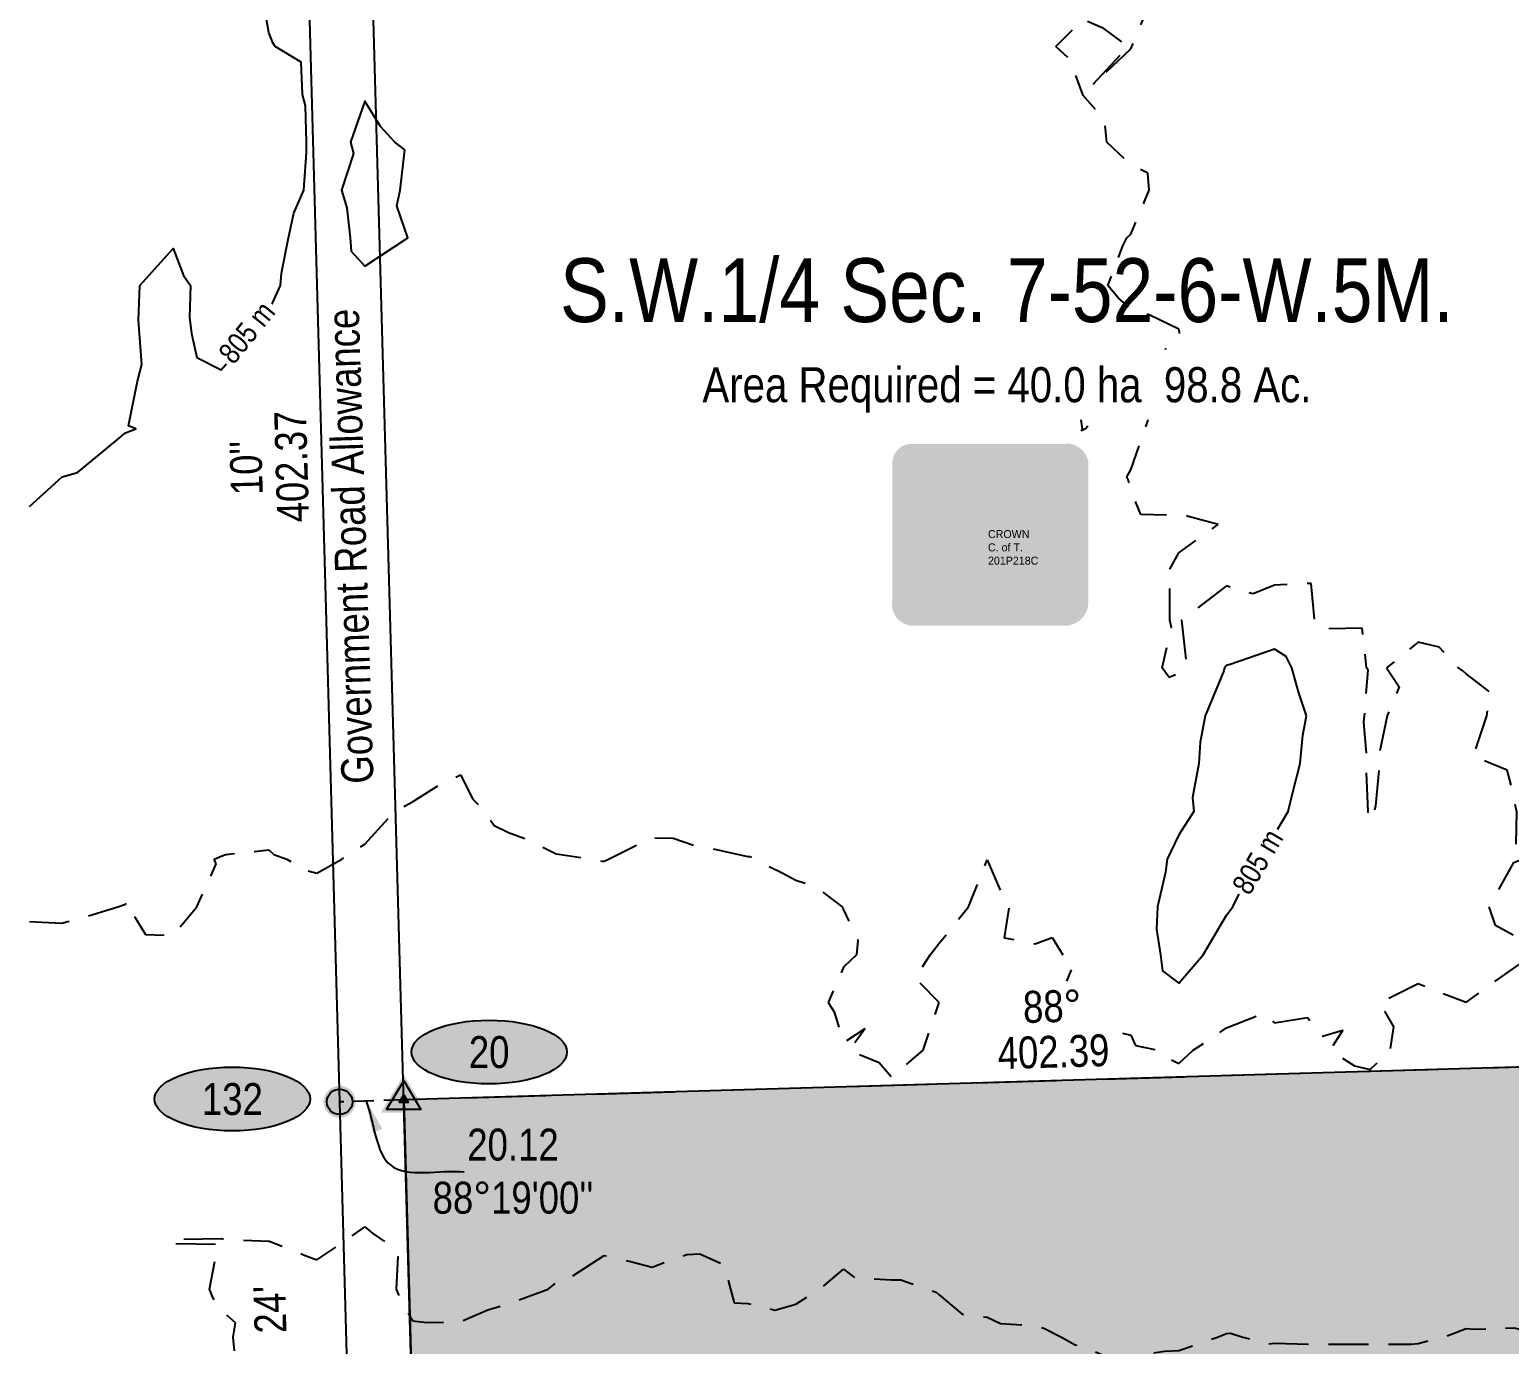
# Model space of a CAD drawing. Extents: x 637633 to 644092, y 5921573 to 5931294.
# Drawn here: x 640193 to 640656.9, y 5926810 to 5927222.3 of the extents above; entities that cross this region are included whole.
import ezdxf
from ezdxf.enums import TextEntityAlignment as Align

# ---------------------------------------------------------------- set-up
doc = ezdxf.new("R2018")
doc.units = 0
doc.header["$LTSCALE"] = 5
for name, pattern in [('DASHED2', [3.75, 2.5, -1.25]), ('foc-LSD', [8, 5, -3]), ('foc-TRAV', [1.875, 1.25, -0.625])]:
    doc.linetypes.add(name, pattern=pattern)
for name, color, linetype in [('AS-OWNER', 7, 'Continuous'), ('C-SYMBOL', 7, 'Continuous'), ('Contour_Line_Intermediate', 254, 'Continuous'), ('Contour_Line_Major', 254, 'Continuous'), ('FEATURE_LABEL', 7, 'Continuous'), ('L-AREAREQUIRED', 7, 'Continuous'), ('L-BD', 7, 'Continuous'), ('L-BD1', 253, 'Continuous'), ('L-MON', 1, 'Continuous'), ('L-ROAD-T', 7, 'Continuous'), ('L-SEC', 7, 'Continuous'), ('L-SECTION-LSD', 7, 'foc-LSD'), ('P-ELEVATION', 7, 'Continuous'), ('P-PROPOSED', 10, 'Continuous'), ('P-PROPOSED-H', 21, 'Continuous'), ('P-TRAV', 4, 'foc-TRAV')]:
    doc.layers.add(name, color=color, linetype=linetype)
doc.styles.add('100L', font='ARIALN.TTF', dxfattribs={"height": 11})
doc.styles.add('175L', font='ARIALN.TTF', dxfattribs={"height": 20})
doc.styles.add('80', font='ARIALN.TTF', dxfattribs={"height": 10})
doc.styles.add('80CG', font='ARIALN.TTF', dxfattribs={"height": 10})
doc.styles.add('80L', font='ARIALN.TTF', dxfattribs={"height": 10})
doc.styles.get("Standard").update_dxf_attribs({"font": 'ARIALN.TTF'})
doc.dimstyles.new('Compass 5 000', dxfattribs={"dimscale": 5, "dimtxt": 9, "dimasz": 2, "dimexe": 0.2, "dimexo": 0.0625, "dimgap": 0.5, "dimtad": 0, "dimtih": 1, "dimtoh": 1, "dimzin": 0, "dimdsep": 46, "dimtxsty": '80CG', "dimcen": 0.1, "dimse1": 1, "dimse2": 1, "dimclrd": 256, "dimclrt": 256, "dimaunit": 1, "dimadec": 4, "dimazin": 0, "dimtfac": 0.06, "dimtofl": 0, "dimtmove": 0, "dimatfit": 1, "dimfxl": 0.2, "dimtolj": 1, "dimtzin": 0, "dimlwd": -1, "dimarcsym": 0})

# ---------------------------------------------------------------- blocks, each defined once
blk = doc.blocks.new('*U48')
h = blk.add_hatch(color=255)
edge = h.paths.add_edge_path()
edge.add_line((-24, -28.5), (24, -28.5))
edge.add_arc((24, -22.5), 6, 270, 360)
edge.add_line((30, -22.5), (30, 21))
edge.add_arc((24, 21), 6, 0, 90)
edge.add_line((24, 27), (-24, 27))
edge.add_arc((-24, 21), 6, 90, 180)
edge.add_line((-30, 21), (-30, -22.5))
edge.add_arc((-24, -22.5), 6, 180, 270)
at = {"color": 14, "flags": 128}
blk.add_lwpolyline([(-24, -28.5, 3, 3, 0), (24, -28.5, 3, 3, 0.414214), (30, -22.5, 3, 3, 0), (30, 21, 3, 0, 0.414214), (24, 27, 0, 0, 0), (-24, 27, 0, 0, 0.414214), (-30, 21, 0, 0, 0), (-30, -22.5, 0, 3, 0.414214)], format="xyseb", close=True, dxfattribs=at)
at = {"color": 14, "lineweight": 30, "flags": 104}
blk.add_attdef('ENTER_TEXT', text='', height=10, dxfattribs=at).set_placement((0, 0), align=Align.MIDDLE_CENTER)
blk = doc.blocks.new('TRIA')
blk.add_hatch(color=255).paths.add_polyline_path([(-0.041, 1.521), (-1.475, -0.867), (1.392, -0.867)])
blk = doc.blocks.new('Hybrid_Point')
h = blk.add_hatch(color=4)
h.dxf.hatch_style = 1
h.paths.add_polyline_path([(-0.285, -0.15), (0, 0.325), (0.285, -0.15)])
at = {"color": 4}
for points in [[(-1.08, -0.6), (0, 1.2), (1.08, -0.6)], [(-0.285, -0.15), (0, 0.325), (0.285, -0.15)]]:
    blk.add_lwpolyline(points, close=True, dxfattribs=at)
blk.add_blockref('TRIA', (0.041, 0.067))
blk = doc.blocks.new('PLIA')
at = {"color": 255, "const_width": 1}
blk.add_lwpolyline([(-0.5, 0, 1), (0.5, 0, 1)], format="xyb", close=True, dxfattribs=at)
blk = doc.blocks.new('PLIAA')
blk.add_blockref('PLIA', (0, 0))
blk = doc.blocks.new('PLIB')
at = {"color": 1}
blk.add_circle((0, 0), 0.8, dxfattribs=at)
blk = doc.blocks.new('PLIBB')
blk.add_blockref('PLIB', (0, 0))
blk = doc.blocks.new('PLICC')
for name in ['PLIAA', 'PLIBB']:
    blk.add_blockref(name, (0, 0))
blk = doc.blocks.new('PLI')
blk.add_blockref('PLICC', (0, 0))
blk = doc.blocks.new('we')
at = {"layer": 'P-ELEVATION'}
h = blk.add_hatch(color=111, dxfattribs=at)
h.dxf.hatch_style = 1
edge = h.paths.add_edge_path()
edge.add_ellipse((0, 0), major_axis=(-24.38, 0), ratio=0.410256, start_angle=0, end_angle=360)
at = {"layer": 'P-ELEVATION', "color": 7, "flags": 128}
blk.add_lwpolyline([(0, 0, 12.5, 0, 0), (-12.42, -6.43, 0, 0, 0)], format="xyseb", dxfattribs=at)
at = {"layer": 'P-ELEVATION', "color": 7}
blk.add_ellipse((0, 0), major_axis=(-24.38, 0), ratio=0.410256, dxfattribs=at)
at = {"layer": 'P-ELEVATION', "style": '80'}
blk.add_attdef('ELEVATION', text='', height=10, dxfattribs=at).set_placement((0, 0), align=Align.MIDDLE_CENTER)

msp = doc.modelspace()

# ---------------------------------------------------------------- hatches: boundary and pattern name
at = {"layer": 'P-PROPOSED-H'}
h = msp.add_hatch(color=256, dxfattribs=at)
h.dxf.hatch_style = 1
h.paths.add_polyline_path([(641528.351, 5926520.306), (641930.638, 5926532.197), (641906.784, 5927335.835), (641424.044, 5927321.72), (641412.367, 5927723.623), (641091.356, 5927714.281), (641102.925, 5927312.331), (640700.997, 5927300.58), (640712.387, 5926898.548), (640310.281, 5926886.7), (640321.49, 5926484.634), (640343.91, 5925680.441), (640365.876, 5924877.148), (641978.387, 5924924.915), (641966.448, 5925326.738), (641563.531, 5925314.752), (641551.805, 5925716.53), (641547.704, 5925857.074), (641417.101, 5925807.14), (641318.468, 5925728.64), (641312.206, 5925736.51), (641412.056, 5925815.978), (641547.393, 5925867.722)])
h.paths.add_polyline_path([(640923.819, 5926542.314), (640920.19, 5926606.961), (640988.628, 5926831.455), (641000.161, 5926856.123), (641001.342, 5926884.686), (641062.461, 5927122.811), (641083.247, 5927266.236), (641125.161, 5927285.375), (641133.099, 5927308.79), (641131.908, 5927327.047), (641103.73, 5927378.641), (641122.78, 5927423.488), (641236.683, 5927448.491), (641240.52, 5927454.383), (641343.598, 5927472.946), (641346.538, 5927421.04), (641380.934, 5927418.394), (641367.044, 5927390.282), (641365.721, 5927380.03), (641380.934, 5927367.462), (641370.02, 5927328.436), (641382.257, 5927227.232), (641380.934, 5927190.191), (641390.539, 5927151.679), (641389.202, 5927036.732), (641404.448, 5926966.033), (641409.21, 5926902.468), (641405.108, 5926824.128), (641409.046, 5926801.252), (641416.192, 5926801.639), (641426.386, 5926487.35), (641385.723, 5926440.202), (641349.442, 5926376.671), (641288.594, 5926388.965), (641235.678, 5926420.715)], flags=16)

# ---------------------------------------------------------------- linework, layer by layer
at = {"layer": 'Contour_Line_Intermediate', "linetype": 'DASHED2', "flags": 128}
for points, elevation in [([(640535.53, 5926907.596), (640538.194, 5926907.037), (640539.676, 5926903.743), (640546.902, 5926902.262), (640550.444, 5926899.508), (640553.203, 5926898.144), (640557.738, 5926902.262), (640568.212, 5926909.294), (640579.846, 5926913.88), (640583.22, 5926910.864), (640593.555, 5926912.582), (640598.229, 5926906.711), (640604.598, 5926908.623), (640600.692, 5926902.262), (640608.35, 5926897.383), (640613.238, 5926896.269), (640619.51, 5926902.262), (640620.611, 5926909.624), (640616.307, 5926917.248), (640628.246, 5926923.255), (640632.451, 5926921.447), (640643.255, 5926917.345), (640643.483, 5926917.476), (640658.264, 5926928.039), (640664.473, 5926932.235), (640673.273, 5926945.789), (640673.927, 5926947.221), (640673.889, 5926947.838), (640673.273, 5926950.618), (640671.908, 5926947.221), (640658.264, 5926938.235), (640652.48, 5926941.446), (640650.512, 5926947.221), (640658.264, 5926961.172), (640660.947, 5926962.208), (640658.898, 5926962.842), (640659.193, 5926977.194), (640658.937, 5926977.867), (640658.264, 5926982.124), (640656.205, 5926990.124), (640650.996, 5926992.181), (640645.576, 5926994.498), (640649.748, 5927007.167), (640650.73, 5927014.63), (640643.255, 5927020.299), (640642.303, 5927021.203), (640640.863, 5927022.153), (640634.824, 5927028.721), (640628.246, 5927030.238), (640618.312, 5927022.153), (640622.302, 5927016.217), (640618.532, 5927007.167), (640616.03, 5926994.969), (640616.188, 5926992.181), (640614.93, 5926978.883), (640614.491, 5926977.194), (640613.238, 5926974.368), (640612.199, 5926976.158), (640612.537, 5926977.194), (640611.945, 5926990.89), (640612.326, 5926992.181), (640611.235, 5927005.166), (640611.428, 5927007.167), (640612.578, 5927021.495), (640612.089, 5927022.153), (640610.749, 5927034.655), (640598.229, 5927034.314), (640597.299, 5927036.211), (640595.799, 5927037.139), (640594.757, 5927048.659), (640583.22, 5927048.117), (640576.493, 5927045.409), (640568.212, 5927047.857), (640554.053, 5927037.139), (640555.47, 5927024.417), (640553.715, 5927022.153), (640553.203, 5927020.383), (640550.168, 5927019.124), (640547.981, 5927022.153), (640550.911, 5927034.851), (640550.439, 5927037.139), (640550.351, 5927049.279), (640549.811, 5927052.126), (640553.203, 5927058.259), (640565.515, 5927067.112), (640555.89, 5927069.795), (640553.203, 5927070.026), (640541.346, 5927070.259), (640538.194, 5927077.7), (640537.379, 5927081.285), (640536.952, 5927082.099), (640538.194, 5927084.282), (640542.625, 5927097.085), (640544.851, 5927103.732), (640538.916, 5927112.072), (640553.203, 5927126.272), (640553.555, 5927127.057), (640553.461, 5927127.314), (640553.203, 5927128.424), (640543.977, 5927132.832), (640538.194, 5927134.723), (640534.284, 5927138.139), (640531.007, 5927142.044), (640535.664, 5927154.505), (640536.906, 5927157.03), (640538.194, 5927158.156), (640543.91, 5927172.017), (640543.479, 5927177.294), (640538.194, 5927179.989), (640534.551, 5927183.365), (640530.699, 5927187.003), (640530.004, 5927193.811), (640523.185, 5927201.79), (640523.111, 5927201.915), (640523.101, 5927201.99), (640519.147, 5927212.943), (640514.702, 5927216.976), (640523.185, 5927225.548), (640529.221, 5927223.003), (640537.287, 5927216.976), (640526.082, 5927204.882), (640538.194, 5927216.304), (640538.536, 5927216.976), (640538.682, 5927217.462), (640544.749, 5927231.962), (640553.203, 5927243.894), (640555.776, 5927246.948), (640556.286, 5927250.026), (640554.393, 5927261.935), (640553.945, 5927262.676), (640553.203, 5927263.604), (640549.212, 5927261.935), (640541.175, 5927249.925), (640539.339, 5927246.948), (640538.194, 5927246.55), (640537.422, 5927246.179), (640537.835, 5927246.948), (640534.971, 5927258.716), (640534.965, 5927261.935), (640535.941, 5927274.673), (640536.293, 5927276.921), (640535.38, 5927289.098), (640533.236, 5927291.908), (640527.835, 5927296.551), (640526.699, 5927306.894), (640530.945, 5927314.642), (640523.359, 5927321.881), (640523.622, 5927322.317), (640523.185, 5927322.187), (640521.789, 5927335.473), (640520.925, 5927336.866), (640523.185, 5927338.604), (640525.885, 5927339.563), (640538.194, 5927338.852), (640548.437, 5927351.853), (640553.203, 5927358.055), (640563.186, 5927366.839), (640564.09, 5927377.71), (640562.239, 5927381.826)], 803.778), ([(641132.34, 5925085.391), (641123.534, 5925086.36), (641122.171, 5925087.552), (641120.831, 5925088.913), (641113.446, 5925093.827), (641108.525, 5925098.891), (641106.491, 5925101.869), (641106.269, 5925103.9), (641107.965, 5925118.326), (641108.048, 5925118.886), (641105.034, 5925130.387), (641104.407, 5925133.873), (641101.576, 5925141.92), (641093.516, 5925147.643), (641092.602, 5925147.946), (641092.417, 5925148.859), (641085.749, 5925156.089), (641080.247, 5925163.845), (641080.312, 5925165.647), (641078.508, 5925165.622), (641069.922, 5925170.259), (641064.098, 5925178.831), (641064.13, 5925179.461), (641063.499, 5925179.528), (641055.711, 5925186.041), (641049.221, 5925193.818), (641049.108, 5925194.434), (641048.49, 5925194.561), (641041.694, 5925202.018), (641037.151, 5925208.804), (641036.211, 5925211.53), (641033.482, 5925212.805), (641027.975, 5925218.292), (641027.044, 5925223.791), (641026.72, 5925232.026), (641018.473, 5925237.428), (641017.369, 5925237.674), (641017.344, 5925238.777), (641012.253, 5925247.553), (641011.608, 5925253.764), (641011.993, 5925262.279), (641003.464, 5925268.099), (641002.938, 5925268.226), (641002.939, 5925268.749), (640997.32, 5925277.601), (640996.963, 5925283.736), (640997.548, 5925292.815), (640995.3, 5925298.722), (640994.566, 5925304.823), (640988.455, 5925308.029), (640984.364, 5925309.623), (640984.088, 5925313.709), (640979.707, 5925319.959), (640979.964, 5925328.695), (640980.534, 5925335.772), (640980.289, 5925343.682), (640981.787, 5925352.01), (640980.825, 5925358.668), (640980.158, 5925365.369), (640979.014, 5925373.654), (640978.716, 5925378.916), (640979.018, 5925388.64), (640978.641, 5925393.827), (640973.447, 5925403.353), (640973.257, 5925403.437), (640973.24, 5925403.627), (640963.884, 5925409.065), (640963.596, 5925418.613), (640962.539, 5925422.708), (640962.544, 5925433.6), (640962.878, 5925438.032), (640962.773, 5925448.586), (640963.028, 5925453.169), (640963.2, 5925463.573), (640966.439, 5925471.56), (640965.985, 5925478.559), (640973.22, 5925493.318), (640973.188, 5925493.545), (640973.447, 5925494.001), (640981.556, 5925508.531), (640988.455, 5925516.852), (641001.489, 5925523.518), (640995.911, 5925530.963), (640988.455, 5925527.848), (640980.386, 5925530.446), (640973.447, 5925534.413), (640970.12, 5925535.182), (640965.195, 5925538.504), (640959.771, 5925539.836), (640958.438, 5925540.9), (640947.778, 5925542.846), (640944.401, 5925553.491), (640944.193, 5925554.253), (640943.429, 5925557.919), (640939.4, 5925564.454), (640938.28, 5925568.477), (640934.676, 5925574.723), (640928.421, 5925580.11), (640927.225, 5925582.27), (640926.952, 5925583.464), (640923.813, 5925593.849), (640923.862, 5925598.449), (640923.798, 5925608.82), (640922.955, 5925613.436), (640922.501, 5925622.511), (640919.252, 5925628.422), (640917.341, 5925632.346), (640913.412, 5925638.904), (640909.525, 5925639.527), (640898.403, 5925638.48), (640897.495, 5925642.501), (640895.842, 5925643.409), (640894.745, 5925654.743), (640883.394, 5925656.264), (640882.366, 5925657.368), (640879.062, 5925658.395), (640875.684, 5925665.682), (640868.386, 5925666.105), (640865.325, 5925670.326), (640860.742, 5925673.382), (640859.85, 5925679.845), (640853.377, 5925683.442), (640846.458, 5925681.459), (640838.368, 5925681.732), (640834.156, 5925684.162), (640829.902, 5925688.368), (640825.483, 5925690.489), (640823.36, 5925690.295), (640811.326, 5925691.339), (640808.351, 5925691.602), (640794.917, 5925689.94), (640793.342, 5925689.964), (640780.775, 5925690.806), (640778.334, 5925691.476), (640770.696, 5925695.728), (640763.325, 5925696.417), (640754.46, 5925694.502), (640748.316, 5925694.939), (640743.315, 5925698.361), (640736.507, 5925703.354), (640734.798, 5925704.842), (640733.307, 5925706.777), (640729.046, 5925703.354), (640723.887, 5925693.947), (640719.415, 5925688.368), (640718.299, 5925687.325), (640717.255, 5925687.326), (640717.483, 5925688.368), (640715.352, 5925700.411), (640715.56, 5925703.354), (640718.299, 5925715.668), (640720.392, 5925718.34), (640718.721, 5925718.762), (640718.299, 5925718.867), (640707.502, 5925722.546), (640703.29, 5925727.545), (640698.791, 5925728.834), (640694.21, 5925733.326), (640691.126, 5925736.167), (640688.281, 5925738.951), (640682.063, 5925742.105), (640673.273, 5925744.326), (640670.97, 5925746.014), (640670.712, 5925748.313), (640666.354, 5925756.392), (640665.404, 5925763.299), (640663.857, 5925768.884), (640661.628, 5925778.286), (640662.155, 5925782.171), (640659.067, 5925793.272), (640659.7, 5925794.706), (640658.264, 5925806.654), (640658.13, 5925808.125), (640658.155, 5925808.259), (640658.264, 5925808.409), (640670.892, 5925823.244), (640673.273, 5925827.285), (640679.574, 5925838.231), (640680.04, 5925844.988), (640673.579, 5925853.217), (640673.453, 5925853.398), (640673.273, 5925853.563), (640663.434, 5925858.381), (640658.264, 5925859.119), (640651.22, 5925861.17), (640643.255, 5925862.461), (640631.11, 5925856.076), (640628.246, 5925855.053), (640616.699, 5925856.673), (640622.229, 5925868.204), (640623.981, 5925878.931), (640626.304, 5925883.19), (640628.246, 5925888.689), (640633.617, 5925898.177), (640633.983, 5925903.904), (640633.401, 5925913.163), (640635.102, 5925920.008), (640631.795, 5925928.149), (640632.78, 5925932.676), (640636.864, 5925943.135), (640636.986, 5925951.862), (640640.266, 5925958.122), (640637.232, 5925967.095), (640637.699, 5925973.108), (640636.556, 5925981.406), (640637.006, 5925988.095), (640638.216, 5925998.05), (640637.751, 5926003.081), (640635.07, 5926009.895), (640632.515, 5926018.068), (640632.785, 5926022.599), (640628.246, 5926029.786), (640626.844, 5926031.654), (640627.032, 5926033.053), (640623.053, 5926042.855), (640623.206, 5926048.04), (640622.582, 5926057.371), (640622.41, 5926063.026), (640622.265, 5926072.04), (640622.109, 5926078.013), (640621.253, 5926086.016), (640621.089, 5926092.999), (640623.032, 5926102.779), (640622.618, 5926107.986), (640628.246, 5926116.984), (640632.674, 5926122.972), (640638.6, 5926133.311), (640634.907, 5926137.958), (640631.312, 5926141.019), (640628.246, 5926144.626), (640624.844, 5926149.547), (640622.398, 5926152.944), (640620.899, 5926160.595), (640615.804, 5926167.931), (640614.646, 5926169.337), (640613.238, 5926170.618), (640609.23, 5926178.915), (640607.728, 5926182.917), (640604.493, 5926189.172), (640600.708, 5926197.904), (640599.703, 5926199.376), (640598.229, 5926205.633), (640595.094, 5926209.76), (640593.701, 5926212.89), (640591.311, 5926220.969), (640592.155, 5926227.877), (640595.953, 5926240.59), (640597.369, 5926242.863), (640598.229, 5926247.628), (640600.543, 5926257.849), (640601.523, 5926261.138), (640598.229, 5926270.554), (640597.996, 5926272.603), (640597.932, 5926272.835), (640595.981, 5926285.577), (640591.893, 5926287.822), (640589.281, 5926293.873), (640583.22, 5926296.929), (640580.291, 5926299.884), (640571.402, 5926302.808), (640569.95, 5926304.544), (640568.212, 5926316.048), (640568.028, 5926317.611), (640567.844, 5926317.795), (640563.177, 5926327.753), (640560.052, 5926332.781), (640555.673, 5926335.247), (640553.203, 5926336.632), (640543.562, 5926338.141), (640544.355, 5926347.768), (640549.043, 5926358.6), (640551.431, 5926362.753), (640553.203, 5926363.633), (640556.072, 5926365.619), (640568.212, 5926372.296), (640573.758, 5926377.74), (640575.51, 5926385.028), (640579.328, 5926392.726), (640575.834, 5926400.338), (640573.951, 5926407.713), (640573.052, 5926412.547), (640568.212, 5926421.495), (640567.848, 5926422.335), (640567.71, 5926422.699), (640561.884, 5926431.367), (640556.794, 5926437.686), (640555.567, 5926440.046), (640553.203, 5926441.014), (640544.857, 5926444.338), (640538.194, 5926445.295), (640526.854, 5926441.349), (640523.185, 5926442.31), (640517.204, 5926446.699), (640513.9, 5926452.672), (640511.134, 5926455.625), (640508.177, 5926457.871), (640503.456, 5926462.945), (640497.706, 5926467.658), (640495.767, 5926470.253), (640493.168, 5926472.238), (640488.138, 5926477.622), (640480.544, 5926482.644), (640479.438, 5926483.921), (640478.159, 5926484.653), (640468.164, 5926482.644), (640463.151, 5926481.962), (640461.829, 5926481.325), (640448.142, 5926479.122), (640438.607, 5926467.658), (640433.261, 5926452.8), (640433.197, 5926452.672), (640433.133, 5926452.375), (640432.256, 5926451.796), (640418.125, 5926446.776), (640417.188, 5926451.737), (640416.94, 5926452.672), (640411.944, 5926461.487), (640408.616, 5926467.658), (640406.815, 5926471.351), (640403.116, 5926472.829), (640396.506, 5926476.044), (640388.107, 5926479.363), (640386.528, 5926481.068), (640386.013, 5926482.644), (640381.991, 5926491.524), (640379.905, 5926497.631), (640379.177, 5926503.7), (640373.772, 5926512.617), (640373.799, 5926513.318), (640373.098, 5926513.872), (640369.342, 5926523.853), (640362.579, 5926527.604), (640361.917, 5926531.426), (640358.09, 5926534.444), (640349.212, 5926533.725), (640343.081, 5926534.604), (640338.714, 5926538.229), (640328.072, 5926539.804), (640315.056, 5926529.593), (640316.15, 5926542.59), (640314.977, 5926544.5), (640313.064, 5926545.835), (640305.633, 5926550.158), (640309.492, 5926557.577), (640306.304, 5926565.813), (640308.368, 5926572.562), (640313.064, 5926584.567), (640322.206, 5926587.549), (640328.072, 5926588.949), (640328.485, 5926587.96), (640330.69, 5926587.549), (640336.023, 5926580.501), (640343.081, 5926582.243), (640349.576, 5926587.549), (640358.09, 5926594.764), (640361.632, 5926602.535), (640361.529, 5926605.969), (640359.763, 5926617.522), (640359.836, 5926619.266), (640358.09, 5926620.026), (640354.53, 5926628.953), (640352.052, 5926632.508), (640350.538, 5926639.954), (640343.081, 5926643.883), (640341.032, 5926645.448), (640339.04, 5926647.495), (640335.64, 5926655.051), (640328.072, 5926656.403), (640316.11, 5926650.537), (640313.064, 5926653.747), (640307.212, 5926656.638), (640306.366, 5926662.481), (640304.842, 5926669.259), (640302.515, 5926677.468), (640302.167, 5926681.573), (640298.055, 5926685.956), (640294.786, 5926689.189), (640293.17, 5926692.453), (640289.294, 5926698.691), (640285.035, 5926707.44), (640284.665, 5926709.056), (640283.046, 5926711.531), (640276.784, 5926716.173), (640271.592, 5926722.426), (640270.524, 5926724.909), (640268.037, 5926732.422), (640266.654, 5926736.03), (640266.321, 5926737.413), (640260.122, 5926744.495), (640260.064, 5926752.399), (640262.299, 5926761.655), (640261.823, 5926767.386), (640268.037, 5926780.371), (640268.666, 5926782.372), (640268.8, 5926783.133), (640268.037, 5926786.951), (640264.696, 5926794.021), (640264.734, 5926797.357), (640257.777, 5926802.099), (640256.823, 5926812.344), (640257.498, 5926816.807), (640253.029, 5926820.933), (640250.407, 5926824.713), (640249.405, 5926827.33), (640252.102, 5926841.392), (640238.02, 5926841.62), (640237.637, 5926841.935), (640237.651, 5926842.317), (640238.02, 5926843.449), (640238.73, 5926843.026), (640253.029, 5926843.259), (640253.755, 5926843.043), (640268.037, 5926842.419), (640268.145, 5926842.424), (640268.373, 5926842.317), (640278.877, 5926838.155), (640283.046, 5926836.578), (640291.687, 5926842.317), (640298.055, 5926846.866), (640300.555, 5926844.813), (640304.296, 5926842.317), (640308.381, 5926837.642), (640307.913, 5926827.33), (640309.364, 5926823.636), (640313.064, 5926817.432), (640317.618, 5926816.892), (640328.072, 5926817.209), (640336.615, 5926820.875), (640343.081, 5926822.813), (640355.524, 5926827.33), (640358.09, 5926829.524), (640360.574, 5926829.811), (640373.098, 5926837.974), (640381.762, 5926835.982), (640388.107, 5926834.299), (640399.064, 5926838.272), (640403.116, 5926838.494), (640410.767, 5926834.97), (640412.752, 5926827.33), (640413.889, 5926823.102), (640418.125, 5926822.924), (640426.574, 5926820.781), (640433.133, 5926822.667), (640440.757, 5926827.33), (640448.142, 5926833.637), (640451.73, 5926830.913), (640463.151, 5926830.288), (640466.129, 5926830.304), (640474.661, 5926827.33), (640477.213, 5926826.385), (640478.159, 5926825.564), (640485.322, 5926819.496), (640493.168, 5926818.575), (640497.382, 5926816.552), (640508.177, 5926815.924), (640510.965, 5926815.129), (640516.408, 5926812.344), (640520.699, 5926809.861), (640523.185, 5926809.42), (640531.593, 5926805.752), (640538.194, 5926806.396), (640548.753, 5926807.901), (640553.203, 5926808.104), (640565.306, 5926812.344), (640568.212, 5926813.472), (640569.416, 5926813.547), (640573.298, 5926812.344), (640581.12, 5926810.247), (640583.22, 5926810.391), (640595.904, 5926810.023), (640598.229, 5926810.166), (640611.043, 5926810.153), (640613.238, 5926810.134), (640626.07, 5926810.171), (640628.246, 5926810.369), (640636.333, 5926812.344), (640643.255, 5926814.983), (640645.703, 5926814.789), (640658.264, 5926815.257), (640660.622, 5926814.7), (640671.102, 5926812.344), (640673.004, 5926812.075), (640673.273, 5926812.131), (640677.36, 5926812.344), (640688.281, 5926812.8), (640690.006, 5926814.066), (640703.29, 5926823.267), (640707.68, 5926827.33), (640718.299, 5926841.873), (640718.686, 5926842.317), (640718.878, 5926842.896), (640724.486, 5926857.303), (640726.723, 5926865.715), (640724.344, 5926872.29), (640730.511, 5926884.483), (640730.519, 5926887.276), (640729.93, 5926898.889), (640730.408, 5926902.262), (640724.342, 5926908.297), (640718.299, 5926915.725), (640717.458, 5926916.41), (640717.248, 5926917.248), (640715.983, 5926929.923), (640716.521, 5926932.235), (640715.177, 5926944.104), (640715.563, 5926947.221), (640713.808, 5926957.724), (640714.364, 5926962.208), (640713.625, 5926972.528), (640713.354, 5926977.194), (640714.985, 5926988.873), (640714.99, 5926992.181), (640714.018, 5927002.894), (640713.591, 5927007.167), (640709.634, 5927013.502), (640708.241, 5927022.153), (640707.578, 5927026.435), (640707.877, 5927037.139), (640709.456, 5927043.297), (640708.938, 5927052.126), (640711.938, 5927060.761), (640710.051, 5927067.112), (640713.295, 5927077.103), (640713.665, 5927082.099), (640718.299, 5927089.955), (640721.194, 5927097.085), (640721.041, 5927099.823), (640719.008, 5927112.072), (640718.932, 5927112.703), (640718.299, 5927115.585), (640706.692, 5927115.469), (640703.29, 5927117.696), (640701.763, 5927125.533), (640701.419, 5927127.057), (640701.076, 5927133.232)], 802.778), ([(640192.994, 5926942.665), (640202.955, 5926942.182), (640208.003, 5926943.386), (640220.675, 5926947.221), (640223.011, 5926948.137), (640224.461, 5926948.67), (640223.998, 5926947.221), (640229.343, 5926938.557), (640238.02, 5926938.325), (640245.432, 5926947.221), (640251.512, 5926960.693), (640250.837, 5926962.208), (640253.029, 5926963.091), (640254.51, 5926963.688), (640268.037, 5926965.078), (640269.521, 5926963.689), (640273.674, 5926962.208), (640279.599, 5926958.767), (640283.046, 5926957.837), (640290.9, 5926962.208), (640298.055, 5926966.943), (640307.444, 5926977.194), (640313.064, 5926980.215), (640321.346, 5926985.465), (640328.072, 5926988.59), (640331.945, 5926981.061), (640335.652, 5926977.194), (640338.602, 5926972.722), (640343.081, 5926970.553), (640349.188, 5926968.306), (640358.09, 5926963.821), (640359.548, 5926963.664), (640368.962, 5926962.208), (640372.483, 5926961.593), (640373.098, 5926961.599), (640374.418, 5926962.208), (640388.107, 5926968.946), (640394.711, 5926968.803), (640403.116, 5926965.944), (640406.542, 5926965.629), (640418.125, 5926963.024), (640418.978, 5926963.06), (640419.842, 5926962.208), (640428.871, 5926957.952), (640433.133, 5926955.65), (640439.423, 5926953.502), (640447.673, 5926947.221), (640447.814, 5926946.894), (640448.142, 5926946.332), (640452.646, 5926936.733), (640452.237, 5926932.235), (640448.142, 5926928.342), (640443.267, 5926917.248), (640445.169, 5926914.281), (640448.142, 5926904.654), (640454.956, 5926909.066), (640450.005, 5926902.262), (640459.352, 5926898.469), (640463.151, 5926893.93), (640473.125, 5926902.262), (640478.149, 5926917.239), (640478.101, 5926917.248), (640470.728, 5926924.815), (640475.26, 5926932.235), (640478.159, 5926935.855), (640487.307, 5926947.221), (640493.168, 5926962.005), (640497.61, 5926951.657), (640499.979, 5926947.221), (640498.5, 5926937.56), (640508.177, 5926935.675), (640513.548, 5926937.598), (640516.831, 5926932.235), (640520.075, 5926929.129), (640518.043, 5926923.905)], 803.778)]:
    msp.add_lwpolyline(points, dxfattribs=dict(at, elevation=elevation))
at = {"layer": 'Contour_Line_Intermediate', "linetype": 'DASHED2', "elevation": 803.778, "flags": 128}
msp.add_lwpolyline([(640536.986, 5927112.072), (640530.064, 5927103.954), (640523.949, 5927097.085), (640523.185, 5927096.672), (640522.581, 5927096.482), (640523.015, 5927097.085), (640521.173, 5927110.061), (640520.153, 5927112.072), (640523.185, 5927117.781), (640532.569, 5927121.442)], close=True, dxfattribs=at)
at = {"layer": 'Contour_Line_Major', "elevation": 804.778, "flags": 128}
msp.add_lwpolyline([(640192.994, 5927072.787), (640203.221, 5927082.099), (640208.003, 5927083.415), (640215.603, 5927089.688), (640223.011, 5927095.86), (640226.308, 5927097.085), (640224.013, 5927098.084), (640226.809, 5927112.072), (640228.223, 5927117.276), (640227.46, 5927127.057), (640227.176, 5927131.216), (640227.553, 5927142.044), (640238.02, 5927153.628), (640241.217, 5927145.236), (640243.455, 5927142.044), (640243.138, 5927132.169), (640243.751, 5927127.057), (640245.411, 5927119.452), (640253.029, 5927115.648), (640262.95, 5927127.057), (640268.037, 5927133.999), (640271.659, 5927142.044), (640271.938, 5927145.94), (640274.168, 5927157.03), (640275.819, 5927164.801), (640278.918, 5927172.017), (640279.773, 5927183.735), (640279.774, 5927187.003), (640279.465, 5927198.414), (640278.533, 5927201.99), (640278.135, 5927212.072), (640270.015, 5927216.976), (640269.218, 5927218.154), (640268.037, 5927221.36), (640266.402, 5927230.329)], dxfattribs=at)
for points in [[(640310.632, 5927184.575), (640307.525, 5927187.003), (640302.943, 5927191.884), (640298.055, 5927199.846), (640293.595, 5927187.003), (640294.496, 5927183.45), (640290.783, 5927172.017), (640292.411, 5927166.382), (640293.528, 5927157.03), (640293.834, 5927152.816), (640298.055, 5927148.141), (640311.565, 5927157.03), (640308.137, 5927167.098), (640309.171, 5927172.017)], [(640593.244, 5927007.167), (640590.756, 5927014.691), (640588.645, 5927022.153), (640586.863, 5927025.791), (640583.22, 5927028.044), (640569.347, 5927023.287), (640568.212, 5927022.943), (640567.599, 5927022.153), (640567.35, 5927021.294), (640561.454, 5927007.167), (640559.886, 5926998.854), (640559.485, 5926992.181), (640557.571, 5926981.557), (640557.952, 5926977.194), (640553.203, 5926969.837), (640549.577, 5926962.208), (640549.072, 5926958.082), (640546.513, 5926947.221), (640546.24, 5926940.269), (640547.482, 5926932.235), (640548.134, 5926927.175), (640553.203, 5926923.268), (640560.829, 5926932.235), (640568.212, 5926944.649), (640570.138, 5926947.221), (640572.082, 5926951.087), (640578.175, 5926962.208), (640583.22, 5926969.935), (640587.493, 5926977.194), (640588.835, 5926982.8), (640591.3, 5926992.181), (640592.107, 5927001.054)]]:
    msp.add_lwpolyline(points, close=True, dxfattribs=at)
at = {"layer": 'L-SEC'}
for p, q in [((640278.967, 5927288.24), (640301.387, 5926484.04)), ((640321.49, 5926484.634), (640299.07, 5927288.828))]:
    msp.add_line(p, q, dxfattribs=at)
at = {"layer": 'L-SECTION-LSD', "flags": 128}
msp.add_lwpolyline([(641114.495, 5926910.365), (640310.281, 5926886.7)], dxfattribs=at)
at = {"layer": 'P-TRAV', "flags": 128}
msp.add_lwpolyline([(640310.281, 5926886.7), (640290.178, 5926886.108)], dxfattribs=at)

# ---------------------------------------------------------------- block references
at = {"layer": 'AS-OWNER', "color": 3}
ref = msp.add_blockref('*U48', (640493.41, 5927065.384), dxfattribs=at)
lines = msp.add_mtext('CROWN\\PC. of T.\\P201P218C', dxfattribs={"layer": '0', "color": 14, "insert": (640493.41, 5927065.384), "char_height": 2.5, "attachment_point": 1})
ref.add_attrib('ENTER_TEXT', '', (640493.41, 5927065.384), dxfattribs={"flags": 104}).embed_mtext(lines)
at = {"layer": 'L-MON', "xscale": 0.999724, "yscale": 0.999724, "zscale": 0.999724}
for p, values in [((640337.055, 5926901.714), {'ELEVATION': '20'}), ((640256.549, 5926886.993), {'ELEVATION': '132'})]:
    msp.add_blockref('we', p, dxfattribs=at).add_auto_attribs(values)
at = {"layer": 'L-MON'}
for name, p, xscale, yscale, zscale in [('Hybrid_Point', (640310.281, 5926886.7), 4.998619999999975, 4.998619999999975, 4.998619999999975), ('PLI', (640290.178, 5926886.108), 4.998619999999995, 4.998619999999995, 4.998619999999995)]:
    msp.add_blockref(name, p, dxfattribs=dict(at, xscale=xscale, yscale=yscale, zscale=zscale))

# ---------------------------------------------------------------- texts
at = {"layer": 'C-SYMBOL', "color": 3, "insert": (640499.336, 5927150.613), "char_height": 20, "width": 280.13643, "attachment_point": 2, "style": '175L'}
msp.add_mtext('S.W.1/4 Sec. 7-52-6-W.5M.', dxfattribs=at)
at = {"layer": 'L-BD', "style": '80L'}
for s, p in [('402.37', (640275.124, 5927085.292)), ("10''", (640260.883, 5927084.895)), ("24'", (640268.241, 5926820.965))]:
    msp.add_text(s, height=9.9972, rotation=91.5969, dxfattribs=at).set_placement(p, align=Align.MIDDLE)
at = {"layer": 'L-BD', "insert": (640344.518, 5926877.703), "char_height": 9.99724, "width": 50.66735, "attachment_point": 2, "style": '80L'}
msp.add_mtext("20.12 88°19'00''", dxfattribs=at)
at = {"layer": 'L-BD1', "style": '80L'}
for s, p in [('88°', (640513.535, 5926916.083)), ('402.39', (640513.955, 5926901.843))]:
    msp.add_text(s, height=9.9972, rotation=1.6877, dxfattribs=at).set_placement(p, align=Align.MIDDLE)
at = {"layer": 'L-ROAD-T', "style": '80L'}
msp.add_text('Government Road Allowance', height=10, rotation=91.78236, dxfattribs=at).set_placement((640293.503, 5927060.303), align=Align.MIDDLE_CENTER)

# ---------------------------------------------------------------- leaders
at = {"layer": 'L-BD', "path_type": 1}
msp.add_leader([(640298.509, 5926886.354), (640306.182, 5926866.209), (640329.183, 5926864.193)], dimstyle='Compass 5 000', override={"dimgap": 0.5, "dimtad": 0}, dxfattribs=at)

# ---------------------------------------------------------------- next in the draw order: texts
at = {"layer": 'FEATURE_LABEL', "color": 7, "char_height": 6.7129, "width": 21.52186, "attachment_point": 1, "bg_fill": 3, "box_fill_scale": 1.15, "bg_fill_color": 256, "bg_fill_true_color": 256, "bg_fill_transparency": 0}
for insert, rotation in [((640251.721, 5927121.18), 51.08412), ((640569.581, 5926953.934), 59.47004)]:
    msp.add_mtext('805 m', dxfattribs=dict(at, insert=insert, rotation=rotation))
at = {"layer": 'L-AREAREQUIRED', "color": 5, "insert": (640499.351, 5927116.467), "char_height": 11, "width": 301.50534, "attachment_point": 2, "style": '100L', "bg_fill": 3, "box_fill_scale": 1.5, "bg_fill_color": 256, "bg_fill_transparency": 0}
msp.add_mtext('Area Required = 40.0 ha  98.8 Ac.', dxfattribs=at)

# ---------------------------------------------------------------- next in the draw order: linework, layer by layer
at = {"layer": 'P-PROPOSED', "flags": 128}
msp.add_lwpolyline([(641528.351, 5926520.306), (641930.638, 5926532.197), (641906.784, 5927335.835), (641424.044, 5927321.72), (641412.367, 5927723.623), (641091.356, 5927714.281), (641102.925, 5927312.331), (640700.997, 5927300.58), (640712.387, 5926898.548), (640310.281, 5926886.7), (640321.49, 5926484.634), (640343.91, 5925680.441), (640365.876, 5924877.148), (641978.387, 5924924.915), (641966.448, 5925326.738), (641563.531, 5925314.752), (641551.805, 5925716.53), (641547.704, 5925857.074), (641417.101, 5925807.14), (641318.468, 5925728.64), (641312.206, 5925736.51), (641412.056, 5925815.978), (641547.393, 5925867.722)], close=True, dxfattribs=at)

doc.saveas('drawing.dxf')
